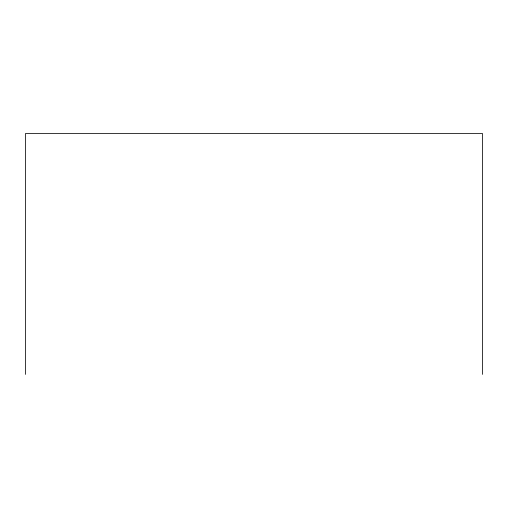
<?xml version="1.0" encoding="UTF-8"?>
<svg xmlns="http://www.w3.org/2000/svg" width="508" height="508" viewBox="0 0 508 508"><rect width="100%" height="100%" fill="white"/><g stroke="black" fill="none" stroke-linecap="round" stroke-linejoin="round"><path stroke-width="0.76" d="M482.6 374.39L482.6 133.61L25.4 133.61L25.4 374.39"/></g></svg>
